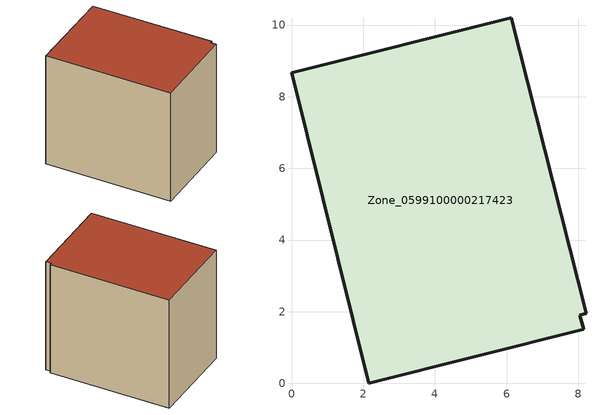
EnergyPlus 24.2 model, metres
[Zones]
Zone_0599100000217423
 floor ground (C_G): 8.22,1.96 8.05,1.9 8.15,1.52 2.16,0 0,8.66 6.14,10.21 z0
 wall outside (C_F): 8.22,1.96 6.14,10.21 0,8.66 2.16,0 8.15,1.52 8.05,1.9 8.22,1.96 z0:8.23
 roof outside (C_R): 8.05,1.9 8.22,1.96 6.14,10.21 0,8.66 2.16,0 8.15,1.52 z8.23
[BUILDING]
Pand.0599100000217423: North Axis=0; Terrain=City; Loads Convergence Tolerance Value=0.04; Temperature Convergence Tolerance Value=0.4; Solar Distribution=FullExterior; Maximum Number of Warmup Days=25; Minimum Number of Warmup Days=1
[Site:Location]
Rotterdam.The.Hague.AP_ZH_NLD Design_Conditions: Latitude=51.96; Longitude=4.45; Time Zone=1; Elevation=-4.5
[SITE:GROUNDTEMPERATURE:BUILDINGSURFACE]
18, 18, 18, 18, 18, 18, 18, 18, 18, 18, 18, 18
[MATERIAL] Thermal Absorptance=0.9; Solar Absorptance=0.7; Visible Absorptance=0.7
Name | Roughness | Thickness | Conductivity | Density | Specific Heat
G.TC.1965-1974 | MediumSmooth | 0.15 | 0.882353 | 540 | 1210
F.TC.1965-1974 | Rough | 0.3 | 0.697674 | 1920 | 840
R.TC.1965-1974 | MediumRough | 0.2 | 0.232558 | 1500 | 1000
[CONSTRUCTION]
C_G: G.TC.1965-1974
C_F: F.TC.1965-1974
C_R: R.TC.1965-1974
[ZONE]
Zone_0599100000217423: Type=1; Multiplier=1; Ceiling Height=Autocalculate; Volume=Autocalculate; Floor Area=autocalculate; Part of Total Floor Area=Yes
[ZONEINFILTRATION:DESIGNFLOWRATE]
Infil_Zone_0599100000217423: Zone or ZoneList or Space or SpaceList=Zone_0599100000217423; Schedule=AlwaysOn; Design Flow Rate Calculation Method=Flow/Area; Flow Rate per Floor Area=0.003; Constant Term Coefficient=1; Temperature Term Coefficient=0; Velocity Term Coefficient=0; Velocity Squared Term Coefficient=0
[HVACTEMPLATE:ZONE:IDEALLOADSAIRSYSTEM]
Zone_0599100000217423: Maximum Heating Supply Air Temperature=50; Minimum Cooling Supply Air Temperature=13; Maximum Heating Supply Air Humidity Ratio=0.0156; Minimum Cooling Supply Air Humidity Ratio=0.0077; Heating Limit=NoLimit; Cooling Limit=NoLimit; Dehumidification Control Type=ConstantSensibleHeatRatio; Cooling Sensible Heat Ratio=0.7; Dehumidification Setpoint=60; Humidification Control Type=None; Humidification Setpoint=30; Outdoor Air Method=None; Outdoor Air Flow Rate per Person=0.00944; Outdoor Air Flow Rate per Zone Floor Area=0; Outdoor Air Flow Rate per Zone=0; Demand Controlled Ventilation Type=None; Outdoor Air Economizer Type=NoEconomizer; Heat Recovery Type=None; Sensible Heat Recovery Effectiveness=0.7; Latent Heat Recovery Effectiveness=0.65
[ZONECONTROL:THERMOSTAT]
ThermostatControl_Zone_0599100000217423: Zone or ZoneList=Zone_0599100000217423; Control Type Schedule=DualSetpointControlType; Control 1=Thermostat_Zone_0599100000217423; Temperature Difference Between Cutout And Setpoint=0
[THERMOSTATSETPOINT:DUALSETPOINT]
Thermostat_Zone_0599100000217423: Heating Setpoint Temperature Schedule=HeatingSetpoint_Zone_0599100000217423; Cooling Setpoint Temperature Schedule=CoolingSetpoint_Zone_0599100000217423
[SCHEDULE:COMPACT]
HeatingSetpoint_Zone_0599100000217423: Through: 12/31, For: AllDays, Until: 24:00, 21
CoolingSetpoint_Zone_0599100000217423: Through: 12/31, For: AllDays, Until: 24:00, 24
DualSetpointControlType: Through: 12/31, For: AllDays, Until: 24:00, 4
AlwaysOn: Through: 12/31, For: AllDays, Until: 24:00, 1
